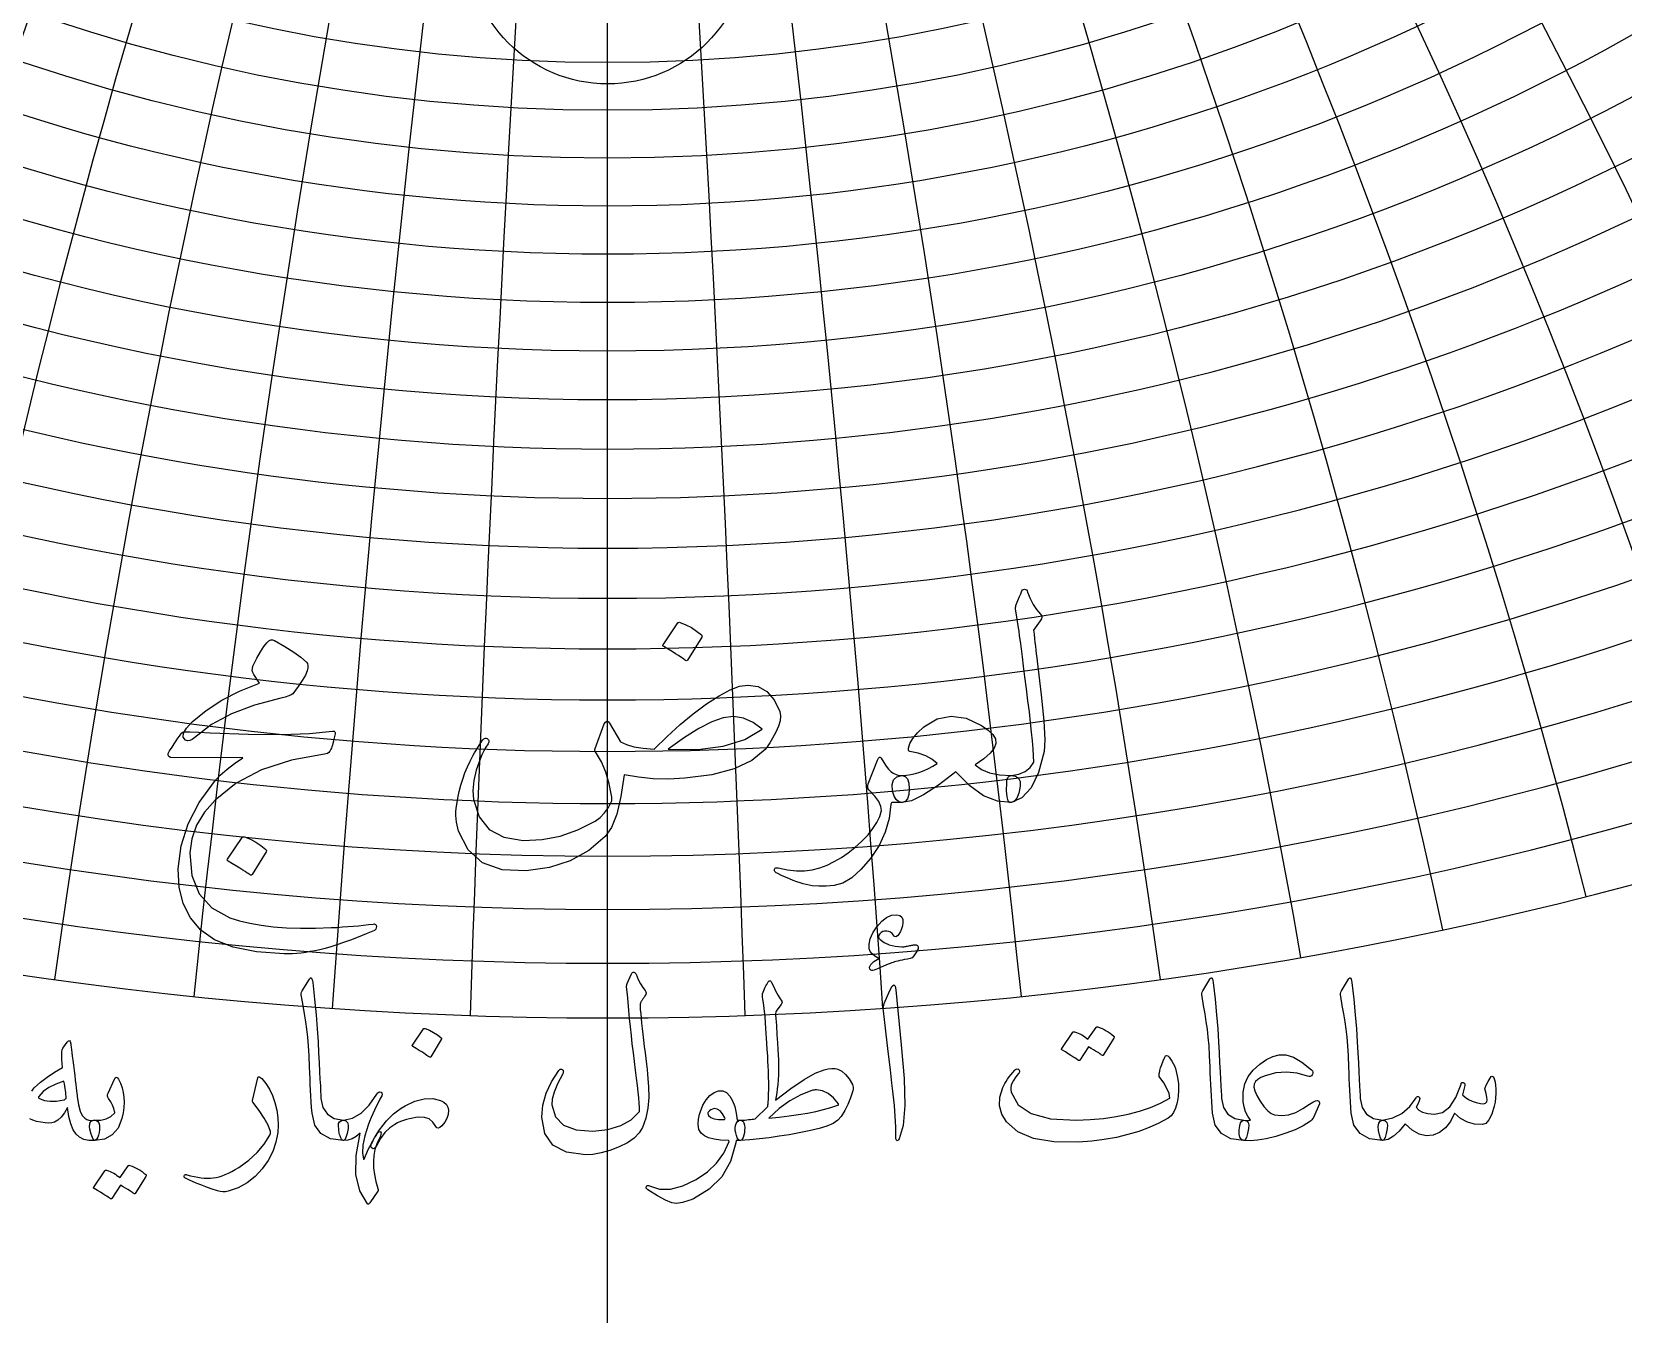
# Model space of a CAD drawing. Header units: millimetres. Extents: x -137 to 137, y -137 to 141.
# Drawn here: x -18.6 to 32.9, y -44.4 to -2.9 of the extents above; entities that cross this region are included whole.
import ezdxf

# ---------------------------------------------------------------- set-up
doc = ezdxf.new("R2010")
doc.units = ezdxf.units.MM
for name, color, linetype in [('CUT_INNER', 6, 'Continuous'), ('ENGRAVE', 7, 'Continuous'), ('ENGRAVE_FINE', 8, 'Continuous'), ('TEXT', 5, 'Continuous')]:
    doc.layers.add(name, color=color, linetype=linetype)

msp = doc.modelspace()

# ---------------------------------------------------------------- linework, layer by layer
at = {"layer": 'CUT_INNER'}
msp.add_circle((0, 0), 4.55, dxfattribs=at)
at = {"layer": 'ENGRAVE'}
msp.add_lwpolyline([(0, -135), (0, 135)], dxfattribs=at)
for centre, radius in [((0, 0), 135), ((0, 54.6781), 64.7465), ((0, 0), 88.3696), ((0, 0), 57.8458)]:
    msp.add_circle(centre, radius, dxfattribs=at)
for centre, radius, start, end in [((0, 63.1135), 81.0925, 131.505689, 48.494311), ((0, 75.5328), 101.7091, 171.861817, 8.138183), ((0, 94.7648), 129.5745, 197.892106, 342.107894)]:
    msp.add_arc(centre, radius, start, end, dxfattribs=at)
at = {"layer": 'ENGRAVE_FINE'}
for centre, radius in [((0, 59.3619), 74.1499), ((0, 57.6858), 70.8927), ((0, 56.1277), 67.7618), ((0, 53.3282), 61.8372), ((0, 52.0705), 59.0253), ((0, 50.898), 56.3029), ((0, 49.8046), 53.6629)]:
    msp.add_circle(centre, radius, dxfattribs=at)
for centre, radius, start, end in [((-1381.0948, -82.406), 1386.3704, 1.970609, 9.0005684), ((-1381.0948, -82.406), 1386.3704, 1.970609, 9.0005684), ((1381.0948, -82.406), 1386.3704, 170.9994316, 178.029391), ((1381.0948, -82.406), 1386.3704, 170.9994316, 178.029391), ((-685.2618, -82.406), 695.833, 3.9475723, 18.0264633), ((-685.2618, -82.406), 695.833, 3.9475723, 18.0264633), ((685.2618, -82.406), 695.833, 161.9735367, 176.0524277), ((685.2618, -82.406), 695.833, 161.9735367, 176.0524277), ((0, 61.1671), 77.5454, 116.761961, 63.238039), ((-450.9442, -82.406), 466.8518, 5.937319, 27.102961), ((-450.9442, -82.406), 466.8518, 5.937319, 27.102961), ((450.9442, -82.406), 466.8518, 152.897039, 174.062681), ((450.9442, -82.406), 466.8518, 152.897039, 174.062681), ((-331.9781, -82.406), 353.2837, 7.946429, 36.25515), ((-331.9781, -82.406), 353.2837, 7.946429, 36.25515), ((331.9781, -82.406), 353.2837, 143.74485, 172.053571), ((331.9781, -82.406), 353.2837, 143.74485, 172.053571), ((-259.1211, -82.406), 285.9085, 9.981712, 45.507598), ((-259.1211, -82.406), 285.9085, 9.981712, 45.507598), ((259.1211, -82.406), 285.9085, 134.492402, 170.018288), ((259.1211, -82.406), 285.9085, 134.492402, 170.018288), ((0, 65.2153), 84.8064, 142.198389, 37.801611), ((-209.2839, -82.406), 241.6603, 12.050293, 54.883684), ((-209.2839, -82.406), 241.6603, 12.050293, 54.883684), ((209.2839, -82.406), 241.6603, 125.116316, 167.949707), ((209.2839, -82.406), 241.6603, 125.116316, 167.949707), ((0, 67.4885), 88.7042, 151.015142, 28.984858), ((-172.5633, -82.406), 210.6609, 14.159704, 64.404429), ((-172.5633, -82.406), 210.6609, 14.159704, 64.404429), ((172.5633, -82.406), 210.6609, 115.595571, 165.840296), ((172.5633, -82.406), 210.6609, 115.595571, 165.840296), ((0, 69.9513), 92.8052, 158.687359, 21.312641), ((-143.9998, -82.406), 187.9783, 16.317984, 74.086539), ((-143.9998, -82.406), 187.9783, 16.317984, 74.086539), ((143.9998, -82.406), 187.9783, 105.913461, 163.682016), ((143.9998, -82.406), 187.9783, 105.913461, 163.682016), ((0, 72.6247), 97.1317, 165.56857, 14.43143), ((-120.8301, -82.406), 170.8796, 18.533791, 83.939396), ((-120.8301, -82.406), 170.8796, 18.533791, 83.939396), ((120.8301, -82.406), 170.8796, 96.060604, 161.466209), ((120.8301, -82.406), 170.8796, 96.060604, 161.466209), ((0, 78.7039), 106.5667, 177.696461, 2.303539), ((0, 82.1706), 111.7387, 183.160881, 356.839119), ((-101.3885, -82.406), 157.7325, 20.816531, 93.9606), ((-101.3885, -82.406), 157.7325, 20.816531, 93.9606), ((101.3885, -82.406), 157.7325, 86.0394, 159.183469), ((101.3885, -82.406), 157.7325, 86.0394, 159.183469), ((0, 85.9714), 117.2647, 188.318561, 351.681439), ((-84.6062, -82.406), 147.5064, 23.1765, 104.129833), ((-84.6062, -82.406), 147.5064, 23.1765, 104.129833), ((84.6062, -82.406), 147.5064, 75.870167, 156.8235), ((84.6062, -82.406), 147.5064, 75.870167, 156.8235), ((0, 90.1515), 123.1915, 193.216849, 346.783151), ((-69.7613, -82.406), 139.5226, 25.62505, 111.390678), ((-69.7613, -82.406), 139.5226, 25.62505, 111.390678), ((69.7613, -82.406), 139.5226, 68.609322, 154.37495), ((69.7613, -82.406), 139.5226, 68.609322, 154.37495), ((-56.344, -82.406), 133.3213, 28.174777, 116.541704), ((-56.344, -82.406), 133.3213, 28.174777, 116.541704), ((56.344, -82.406), 133.3213, 63.458296, 151.825223), ((56.344, -82.406), 133.3213, 63.458296, 151.825223), ((-43.9786, -82.406), 128.5847, 30.839745, 121.279056), ((-43.9786, -82.406), 128.5847, 30.839745, 121.279056), ((43.9786, -82.406), 128.5847, 58.720944, 149.160255), ((43.9786, -82.406), 128.5847, 58.720944, 149.160255), ((-32.3763, -82.406), 125.0926, 33.635739, 125.652232), ((-32.3763, -82.406), 125.0926, 33.635739, 125.652232), ((32.3763, -82.406), 125.0926, 54.347768, 146.364261), ((32.3763, -82.406), 125.0926, 54.347768, 146.364261), ((-21.3056, -82.406), 122.6941, 36.580554, 129.705126), ((-21.3056, -82.406), 122.6941, 36.580554, 129.705126), ((21.3056, -82.406), 122.6941, 50.294874, 143.419446), ((21.3056, -82.406), 122.6941, 50.294874, 143.419446), ((-10.5713, -82.406), 121.2917, 39.694344, 133.476404), ((-10.5713, -82.406), 121.2917, 39.694344, 133.476404), ((10.5713, -82.406), 121.2917, 46.523596, 140.305656), ((10.5713, -82.406), 121.2917, 46.523596, 140.305656), ((0, 173.2779), 225.3315, 233.255712, 306.744288)]:
    msp.add_arc(centre, radius, start, end, dxfattribs=at)
at = {"layer": 'TEXT'}
for points in [[(13.229, -21.4435), (13.2944, -21.2856), (13.3452, -21.1604), (13.3815, -21.0679), (13.4032, -21.008), (13.4202, -20.9699), (13.4419, -20.9427), (13.4685, -20.9264), (13.5, -20.9209), (13.5357, -20.927), (13.5653, -20.9451), (13.5889, -20.9754), (13.6065, -21.0177), (13.6869, -21.2252), (13.7831, -21.4121), (13.895, -21.5784), (14.0226, -21.7242), (14.0583, -21.7707), (14.0685, -21.8233), (14.0534, -21.882), (14.0129, -21.9467), (13.8, -22.2467), (13.8145, -22.381), (13.829, -22.5129), (13.8435, -22.6423), (13.8581, -22.7693), (13.8726, -22.8939), (13.8871, -23.0161), (13.9016, -23.1358), (13.9161, -23.2532), (14.0498, -24.3395), (14.1315, -25.1887), (14.1611, -25.8008), (14.1387, -26.1758), (13.956, -26.8562), (13.7177, -27.3588), (13.4238, -27.6836), (13.0742, -27.8306), (13.0645, -27.8306), (13.0548, -27.8306), (13.0452, -27.8306), (13.0355, -27.8306), (12.978, -27.7762), (12.9411, -27.6516), (12.9248, -27.4568), (12.929, -27.1919), (12.9381, -27.0939), (12.9653, -27.0225), (13.0107, -26.9778), (13.0742, -26.9596), (13.3198, -26.9106), (13.5242, -26.8217), (13.6875, -26.6929), (13.8097, -26.5242), (13.8015, -26.3215), (13.7867, -26.0911), (13.7652, -25.8328), (13.7371, -25.5467), (13.7029, -25.234), (13.6633, -24.8959), (13.6182, -24.5324), (13.5677, -24.1435), (13.5212, -23.7612), (13.4782, -23.4177), (13.4389, -23.1129), (13.4032, -22.8467), (13.3724, -22.6193), (13.3476, -22.4306), (13.3288, -22.2806), (13.3161, -22.1693), (13.2194, -21.6177), (13.2163, -21.5633), (13.2169, -21.5161), (13.2212, -21.4762), (13.229, -21.4435)], [(2.2742, -22.0145), (2.2863, -22.0024), (2.3032, -21.9951), (2.325, -21.9927), (2.3516, -21.9951), (2.5397, -22.0713), (2.7169, -22.1645), (2.8833, -22.2746), (3.0387, -22.4016), (3.0538, -22.4209), (3.0605, -22.4403), (3.0587, -22.4596), (3.0484, -22.479), (2.5935, -23.2145), (2.5766, -23.232), (2.5548, -23.2362), (2.5282, -23.2272), (2.4968, -23.2048), (2.4696, -23.1854), (2.4266, -23.1564), (2.3679, -23.1177), (2.2935, -23.0693), (2.2022, -23.0112), (2.0927, -22.9435), (1.9651, -22.8661), (1.8194, -22.779), (1.8, -22.7645), (1.7903, -22.75), (1.7903, -22.7354), (1.8, -22.7209)], [(-10.5871, -24.4532), (-11.4327, -24.6739), (-12.179, -24.9588), (-12.8262, -25.3078), (-13.3742, -25.7209), (-13.4583, -25.7844), (-13.5363, -25.8201), (-13.6083, -25.828), (-13.6742, -25.808), (-13.751, -25.7167), (-13.7395, -25.5879), (-13.6397, -25.4215), (-13.4516, -25.2177), (-13.0071, -24.8487), (-12.496, -24.5161), (-11.9183, -24.2197), (-11.2742, -23.9596), (-11.4581, -23.6887), (-11.4925, -23.6209), (-11.5089, -23.5532), (-11.5071, -23.4854), (-11.4871, -23.4177), (-11.3571, -23.1594), (-11.2379, -22.9459), (-11.1296, -22.7772), (-11.0323, -22.6532), (-10.97, -22.5945), (-10.9089, -22.5637), (-10.849, -22.5606), (-10.7903, -22.5854), (-10.4498, -22.7778), (-10.1637, -22.958), (-9.9321, -23.1262), (-9.7548, -23.2822), (-9.7204, -23.3324), (-9.704, -23.3959), (-9.7058, -23.4727), (-9.7258, -23.5629), (-9.7881, -23.7038), (-9.8879, -23.875), (-10.0252, -24.0764), (-10.2, -24.308), (-10.246, -24.3425), (-10.3258, -24.3782), (-10.4395, -24.4151), (-10.5871, -24.4532)], [(4.5387, -24.0274), (4.8762, -24.077), (5.1629, -24.2354), (5.3988, -24.5028), (5.5839, -24.879), (5.6044, -25.0229), (5.5887, -25.1838), (5.5367, -25.3617), (5.4484, -25.5564), (5.3468, -25.7439), (5.2548, -25.9), (5.1726, -26.0246), (5.1, -26.1177), (4.6766, -26.4661), (4.1032, -26.7371), (3.3798, -26.9306), (2.5065, -27.0467), (1.9808, -27.0721), (1.4782, -27.0612), (0.9986, -27.0141), (0.5419, -26.9306), (0.4343, -27.6401), (0.2952, -28.2104), (0.1246, -28.6417), (-0.0774, -28.9338), (-0.6073, -29.3844), (-1.2097, -29.7201), (-1.8847, -29.9409), (-2.6323, -30.0467), (-3.4192, -30.0098), (-4.0476, -29.783), (-4.5175, -29.3663), (-4.829, -28.7596), (-4.8556, -28.6656), (-4.8774, -28.5673), (-4.8944, -28.4648), (-4.9065, -28.358), (-4.9125, -28.2476), (-4.9113, -28.1342), (-4.9028, -28.0178), (-4.8871, -27.8983), (-4.8532, -27.687), (-4.8097, -27.4786), (-4.7565, -27.2732), (-4.6935, -27.0709), (-4.6216, -26.8722), (-4.5411, -26.6778), (-4.4522, -26.4876), (-4.3548, -26.3016), (-4.3116, -26.226), (-4.269, -26.154), (-4.2269, -26.0856), (-4.1855, -26.0209), (-4.1453, -25.9598), (-4.1069, -25.9024), (-4.0703, -25.8485), (-4.0355, -25.7983), (-4.0107, -25.7699), (-3.9847, -25.7524), (-3.9575, -25.7457), (-3.929, -25.75), (-3.8988, -25.7614), (-3.8758, -25.7766), (-3.8601, -25.7953), (-3.8516, -25.8177), (-3.8492, -25.8431), (-3.8516, -25.8709), (-3.8589, -25.9012), (-3.871, -25.9338), (-3.9417, -26.0409), (-4.0089, -26.1588), (-4.0724, -26.2877), (-4.1323, -26.4274), (-4.2581, -26.7848), (-4.3355, -27.1217), (-4.3645, -27.4381), (-4.3452, -27.7338), (-4.1643, -28.2957), (-3.8347, -28.704), (-3.3562, -28.9586), (-2.729, -29.0596), (-2.123, -29.0312), (-1.5339, -28.9169), (-0.9617, -28.7167), (-0.4065, -28.4306), (-0.2389, -28.3114), (-0.0944, -28.1669), (0.0272, -27.9969), (0.1258, -27.8016), (0.1373, -27.7744), (0.1427, -27.7411), (0.1421, -27.7018), (0.1355, -27.6564), (0.0502, -27.2233), (-0.0605, -26.8435), (-0.1966, -26.5169), (-0.3581, -26.2435), (-0.3901, -26.1933), (-0.4089, -26.1492), (-0.4143, -26.111), (-0.4065, -26.079), (-0.1065, -25.2854), (-0.0635, -25.2256), (-0.0218, -25.2008), (0.0188, -25.211), (0.0581, -25.2564), (0.4161, -25.8661), (0.6079, -25.9568), (0.854, -26.0258), (1.1546, -26.0729), (1.5097, -26.0983), (1.9313, -25.6877), (2.354, -25.3072), (2.778, -24.957), (3.2032, -24.6371), (3.6097, -24.3703), (3.9677, -24.1798), (4.2774, -24.0655), (4.5387, -24.0274)], [(5.0129, -25.4596), (4.7159, -25.2334), (4.4056, -25.0967), (4.0821, -25.0496), (3.7452, -25.0919), (3.3798, -25.2207), (2.9613, -25.433), (2.4895, -25.7288), (1.9645, -26.108), (2.9208, -26.111), (3.7476, -26.004), (4.445, -25.7869), (5.0129, -25.4596)], [(13.0742, -26.9596), (13.2157, -26.9808), (13.3113, -27.0443), (13.3609, -27.1502), (13.3645, -27.2983), (13.3173, -27.5276), (13.2532, -27.6927), (13.1722, -27.7937), (13.0742, -27.8306), (12.6284, -27.7901), (12.1815, -27.6104), (11.7333, -27.2917), (11.2839, -26.8338), (10.7171, -27.2735), (10.2363, -27.5862), (9.8413, -27.7719), (9.5323, -27.8306), (9.43, -27.8076), (9.346, -27.7387), (9.28, -27.6237), (9.2323, -27.4629), (9.2183, -27.25), (9.2637, -27.0951), (9.3683, -26.9983), (9.5323, -26.9596), (9.6814, -26.9451), (9.8286, -26.9209), (9.9741, -26.8871), (10.1177, -26.8435), (10.2596, -26.7897), (10.3996, -26.725), (10.5378, -26.6494), (10.6742, -26.5629), (10.5067, -26.4262), (10.304, -26.3161), (10.0663, -26.2326), (9.7935, -26.1758), (9.7688, -26.1655), (9.7524, -26.1443), (9.7446, -26.1123), (9.7452, -26.0693), (9.7911, -25.9211), (9.8903, -25.7572), (10.0427, -25.5776), (10.2484, -25.3822), (10.6772, -25.1252), (11.1315, -25.0314), (11.6111, -25.101), (12.1161, -25.3338), (12.3302, -25.4826), (12.479, -25.629), (12.5625, -25.7729), (12.5806, -25.9145), (12.5274, -26.0669), (12.3968, -26.2338), (12.1887, -26.4153), (11.9032, -26.6112), (12.1071, -26.7637), (12.3702, -26.8725), (12.6925, -26.9379), (13.0742, -26.9596)], [(-12.871, -25.5758), (-11.6292, -25.6193), (-10.5556, -25.6242), (-9.6502, -25.5903), (-8.9129, -25.5177), (-8.8902, -25.515), (-8.8706, -25.5165), (-8.8539, -25.5222), (-8.8403, -25.5322), (-8.8303, -25.5458), (-8.8246, -25.5625), (-8.8231, -25.5821), (-8.8258, -25.6048), (-8.8449, -25.6931), (-8.8633, -25.7742), (-8.8811, -25.8479), (-8.8984, -25.9145), (-8.915, -25.9737), (-8.931, -26.0258), (-8.9465, -26.0705), (-8.9613, -26.108), (-8.9927, -26.1679), (-9.029, -26.2121), (-9.0702, -26.2405), (-9.1161, -26.2532), (-10.2339, -26.4558), (-11.2065, -26.7733), (-12.0339, -27.2058), (-12.7161, -27.7532), (-13.0609, -28.1469), (-13.3113, -28.5637), (-13.4673, -29.0034), (-13.529, -29.4661), (-13.4698, -30.1925), (-13.2339, -30.7846), (-12.8214, -31.2425), (-12.2323, -31.5661), (-11.9268, -31.6641), (-11.5911, -31.7451), (-11.2252, -31.8092), (-10.829, -31.8564), (-10.4032, -31.8873), (-9.9484, -31.9024), (-9.4645, -31.9018), (-8.9516, -31.8854), (-8.7693, -31.8752), (-8.5899, -31.8637), (-8.4136, -31.851), (-8.2403, -31.8371), (-8.0713, -31.8219), (-7.9077, -31.8056), (-7.7495, -31.7881), (-7.5968, -31.7693), (-7.5502, -31.7669), (-7.5169, -31.779), (-7.497, -31.8056), (-7.4903, -31.8467), (-7.494, -31.8945), (-7.5048, -31.9314), (-7.523, -31.9574), (-7.5484, -31.9725), (-7.8218, -32.0881), (-8.0806, -32.1927), (-8.325, -32.2864), (-8.5548, -32.3693), (-8.7696, -32.4419), (-8.9685, -32.5048), (-9.1518, -32.558), (-9.3194, -32.6016), (-9.4769, -32.6336), (-9.6302, -32.6621), (-9.7793, -32.6869), (-9.9242, -32.708), (-10.0654, -32.7244), (-10.2036, -32.7346), (-10.3388, -32.7389), (-10.471, -32.7371), (-11.3734, -32.6669), (-12.1258, -32.5145), (-12.7282, -32.2798), (-13.1806, -31.9629), (-13.5127, -31.5667), (-13.7444, -31.104), (-13.8756, -30.5748), (-13.9065, -29.979), (-13.8115, -29.2399), (-13.5847, -28.5225), (-13.226, -27.827), (-12.7355, -27.1532), (-12.5437, -26.9494), (-12.3266, -26.754), (-12.0841, -26.5671), (-11.8161, -26.3887), (-14.1581, -26.3693), (-14.2143, -26.3451), (-14.2379, -26.3016), (-14.2288, -26.2387), (-14.1871, -26.1564), (-14.1085, -26.0367), (-14.0371, -25.929), (-13.973, -25.8334), (-13.9161, -25.75), (-13.8665, -25.6792), (-13.8242, -25.6217), (-13.7891, -25.5776), (-13.7613, -25.5467), (-13.6984, -25.5413), (-13.529, -25.5443), (-13.2532, -25.5558), (-12.871, -25.5758)], [(8.4387, -27.2306), (8.7387, -26.4564), (8.772, -26.3947), (8.804, -26.3645), (8.8349, -26.3657), (8.8645, -26.3983), (8.9456, -26.5338), (9.0242, -26.65), (9.1004, -26.7467), (9.1742, -26.8242), (9.2552, -26.8834), (9.3435, -26.9258), (9.4391, -26.9512), (9.5419, -26.9596), (9.6435, -26.9862), (9.7161, -27.0661), (9.7597, -27.1992), (9.7742, -27.3854), (9.7597, -27.5729), (9.7161, -27.7096), (9.6435, -27.7955), (9.5419, -27.8306), (9.4639, -27.8342), (9.3847, -27.8354), (9.3042, -27.8342), (9.2226, -27.8306), (9.2087, -27.8342), (9.196, -27.8451), (9.1845, -27.8633), (9.1742, -27.8887), (9.1222, -28.3465), (8.9952, -28.7911), (8.7931, -29.2223), (8.5161, -29.6403), (8.2071, -30.0038), (7.9089, -30.2717), (7.6216, -30.4441), (7.3452, -30.5209), (7.0851, -30.5409), (6.8468, -30.5427), (6.6302, -30.5264), (6.4355, -30.4919), (6.3402, -30.4653), (6.2383, -30.4338), (6.1297, -30.3975), (6.0145, -30.3564), (5.8932, -30.3092), (5.7665, -30.2548), (5.6344, -30.1931), (5.4968, -30.1242), (5.4623, -30.1084), (5.4363, -30.0903), (5.4188, -30.0697), (5.4097, -30.0467), (5.4036, -30.0159), (5.4048, -29.9911), (5.4133, -29.9723), (5.429, -29.9596), (5.4496, -29.9481), (5.4726, -29.9427), (5.498, -29.9433), (5.5258, -29.95), (5.8306, -30.0117), (6.1161, -30.0419), (6.3823, -30.0407), (6.629, -30.008), (6.8731, -29.9436), (7.1117, -29.8568), (7.3449, -29.7476), (7.5726, -29.6161), (7.7955, -29.4628), (8.0141, -29.2883), (8.2285, -29.0926), (8.4387, -28.8758), (8.5966, -28.678), (8.7218, -28.4814), (8.8143, -28.286), (8.8742, -28.0919), (8.8567, -27.9564), (8.7847, -27.8016), (8.6583, -27.6274), (8.4774, -27.4338), (8.446, -27.3921), (8.429, -27.3443), (8.4266, -27.2905), (8.4387, -27.2306)], [(-11.8355, -28.9629), (-11.8234, -28.9508), (-11.8065, -28.9435), (-11.7847, -28.9411), (-11.7581, -28.9435), (-11.57, -29.0197), (-11.3927, -29.1129), (-11.2264, -29.2229), (-11.071, -29.35), (-11.0558, -29.3693), (-11.0492, -29.3887), (-11.051, -29.408), (-11.0613, -29.4274), (-11.5161, -30.1629), (-11.5331, -30.1804), (-11.5548, -30.1846), (-11.5815, -30.1756), (-11.6129, -30.1532), (-11.6401, -30.1338), (-11.6831, -30.1048), (-11.7417, -30.0661), (-11.8161, -30.0177), (-11.9075, -29.9596), (-12.0169, -29.8919), (-12.1446, -29.8145), (-12.2903, -29.7274), (-12.3097, -29.7129), (-12.3194, -29.6983), (-12.3194, -29.6838), (-12.3097, -29.6693)], [(9.8056, -32.8871), (9.7111, -32.9047), (9.6233, -32.9215), (9.5423, -32.9374), (9.4681, -32.9524), (9.4012, -32.9669), (9.342, -32.9814), (9.2905, -32.9959), (9.2468, -33.0104), (9.2023, -33.027), (9.1488, -33.0476), (9.0862, -33.0724), (9.0145, -33.1012), (8.9338, -33.1345), (8.844, -33.1728), (8.7451, -33.2162), (8.6371, -33.2645), (8.5931, -33.279), (8.5554, -33.279), (8.5241, -33.2645), (8.4992, -33.2354), (8.4842, -33.1642), (8.5264, -33.0812), (8.6258, -32.9864), (8.7823, -32.8798), (8.6625, -32.8118), (8.5718, -32.7383), (8.5101, -32.6593), (8.4774, -32.575), (8.4711, -32.4157), (8.5101, -32.2429), (8.5945, -32.0565), (8.7242, -31.8564), (8.8789, -31.6772), (9.0381, -31.5534), (9.2019, -31.4849), (9.3702, -31.4717), (9.4641, -31.4953), (9.528, -31.5443), (9.562, -31.6187), (9.5661, -31.7185), (9.5498, -31.8265), (9.5226, -31.9254), (9.4845, -32.0152), (9.4355, -32.0959), (9.3865, -32.1526), (9.3411, -32.1776), (9.2994, -32.1708), (9.2613, -32.1322), (9.2177, -32.0746), (9.1669, -32.0324), (9.1089, -32.0057), (9.0435, -31.9943), (8.9751, -31.9943), (8.9147, -32.0088), (8.8626, -32.0379), (8.8185, -32.0814), (8.7863, -32.134), (8.7768, -32.183), (8.79, -32.2284), (8.8258, -32.2701), (8.9601, -32.3695), (9.1234, -32.4425), (9.3157, -32.4892), (9.5371, -32.5096), (9.5564, -32.509), (9.5779, -32.5069), (9.6017, -32.5035), (9.6278, -32.4987), (9.6562, -32.4931), (9.6868, -32.487), (9.7197, -32.4804), (9.7548, -32.4733), (9.7929, -32.4663), (9.8274, -32.4597), (9.8583, -32.4536), (9.8855, -32.4479), (9.9095, -32.4432), (9.9308, -32.4398), (9.9494, -32.4377), (9.9653, -32.4371), (9.9953, -32.4402), (10.0198, -32.4498), (10.0388, -32.4656), (10.0524, -32.4879), (10.061, -32.5092), (10.0651, -32.5296), (10.0647, -32.5491), (10.0597, -32.5677), (9.9894, -32.6993), (9.9236, -32.7963), (9.8623, -32.8589), (9.8056, -32.8871)], [(0.7766, -33.3806), (0.7893, -33.3584), (0.8056, -33.3425), (0.8256, -33.333), (0.8492, -33.3298), (0.8728, -33.3339), (0.8927, -33.3461), (0.9091, -33.3665), (0.9218, -33.3951), (0.9894, -33.5616), (1.0615, -33.7054), (1.1382, -33.8265), (1.2194, -33.925), (1.2434, -33.9603), (1.2502, -34.0012), (1.2398, -34.0474), (1.2121, -34.0992), (1.1944, -34.1241), (1.1776, -34.1481), (1.1617, -34.1713), (1.1468, -34.1935), (1.1327, -34.2144), (1.1196, -34.2334), (1.1073, -34.2507), (1.096, -34.2661), (1.0769, -34.2942), (1.0633, -34.3278), (1.0551, -34.3668), (1.0524, -34.4112), (1.061, -34.5367), (1.0724, -34.6734), (1.0864, -34.8216), (1.1032, -34.981), (1.1223, -35.1518), (1.1431, -35.3339), (1.1658, -35.5274), (1.1903, -35.7322), (1.2178, -35.9366), (1.242, -36.1287), (1.2631, -36.3086), (1.281, -36.4762), (1.2962, -36.632), (1.3092, -36.7765), (1.3198, -36.9096), (1.3282, -37.0314), (1.3378, -37.392), (1.3083, -37.7336), (1.2398, -38.0562), (1.1323, -38.3596), (1.0275, -38.5379), (0.8655, -38.7026), (0.6464, -38.8536), (0.3702, -38.9911), (0.0708, -39.1049), (-0.2105, -39.1852), (-0.4736, -39.232), (-0.7185, -39.2451), (-1.3319, -39.1607), (-1.771, -38.9294), (-2.0359, -38.5511), (-2.1266, -38.0258), (-2.0949, -37.6343), (-1.9923, -37.251), (-1.8191, -36.8758), (-1.575, -36.5088), (-1.5564, -36.4875), (-1.5369, -36.4744), (-1.5165, -36.4694), (-1.4952, -36.4725), (-1.4725, -36.4812), (-1.4552, -36.4925), (-1.4434, -36.5066), (-1.4371, -36.5233), (-1.4326, -36.5483), (-1.4335, -36.5723), (-1.4398, -36.5955), (-1.4516, -36.6177), (-1.6181, -36.942), (-1.7329, -37.2183), (-1.7959, -37.4465), (-1.8073, -37.6266), (-1.6861, -38.0144), (-1.4244, -38.2852), (-1.022, -38.439), (-0.479, -38.4758), (0.0104, -38.4227), (0.4264, -38.2998), (0.7689, -38.107), (1.0379, -37.8443), (1.0322, -37.7175), (1.0225, -37.5694), (1.0086, -37.4), (0.9907, -37.2092), (0.9683, -36.9967), (0.9408, -36.762), (0.9084, -36.505), (0.871, -36.2258), (0.8356, -35.9377), (0.802, -35.6542), (0.7703, -35.3752), (0.7403, -35.1008), (0.7127, -34.8309), (0.6877, -34.5655), (0.6655, -34.3046), (0.646, -34.0483), (0.6169, -33.8016), (0.6183, -33.7734), (0.6224, -33.7471), (0.6292, -33.7226), (0.6387, -33.7)], [(-9.6605, -33.5548), (-9.6464, -33.533), (-9.6333, -33.5185), (-9.621, -33.5112), (-9.6097, -33.5112), (-9.5924, -33.5208), (-9.577, -33.5494), (-9.5634, -33.597), (-9.5516, -33.6637), (-9.4917, -34.2058), (-9.4427, -34.707), (-9.4046, -35.1674), (-9.3774, -35.5871), (-9.36, -35.9459), (-9.3439, -36.2675), (-9.3291, -36.5519), (-9.3157, -36.7992), (-9.3042, -37.0092), (-9.2949, -37.182), (-9.2878, -37.3176), (-9.2831, -37.4161), (-9.2186, -37.7109), (-9.0762, -37.9278), (-8.8557, -38.0666), (-8.5573, -38.1274), (-8.4742, -38.1492), (-8.4212, -38.2), (-8.398, -38.2798), (-8.4048, -38.3887), (-8.4389, -38.5601), (-8.4756, -38.6826), (-8.5151, -38.7561), (-8.5573, -38.7806), (-8.9773, -38.7253), (-9.2867, -38.5592), (-9.4854, -38.2825), (-9.5734, -37.8951), (-9.5872, -37.7098), (-9.5997, -37.5241), (-9.6108, -37.3378), (-9.6206, -37.1512), (-9.6294, -36.964), (-9.6378, -36.7765), (-9.6457, -36.5884), (-9.6532, -36.4), (-9.6668, -36.0405), (-9.6859, -35.7168), (-9.7104, -35.429), (-9.7403, -35.177), (-9.7757, -34.935), (-9.8165, -34.6771), (-9.8628, -34.4033), (-9.9145, -34.1137), (-9.9213, -34.0615), (-9.92, -34.0139), (-9.9104, -33.9708), (-9.8927, -33.9322)], [(5.204, -33.6419), (5.2213, -33.6233), (5.2367, -33.611), (5.2503, -33.6051), (5.2621, -33.6056), (5.2762, -33.612), (5.2893, -33.6237), (5.3016, -33.641), (5.3129, -33.6637), (5.3589, -33.7617), (5.4027, -33.8524), (5.4442, -33.9358), (5.4835, -34.0121), (5.5209, -34.0801), (5.557, -34.1391), (5.5917, -34.189), (5.625, -34.2298), (5.6495, -34.2634), (5.6577, -34.2987), (5.6495, -34.3359), (5.625, -34.375), (5.4798, -34.5564), (5.4612, -34.5877), (5.449, -34.6235), (5.4431, -34.6639), (5.4435, -34.7088), (5.4671, -35.0513), (5.4871, -35.353), (5.5034, -35.6138), (5.5161, -35.8338), (5.5257, -36.0135), (5.5325, -36.1532), (5.5365, -36.253), (5.5379, -36.3129), (5.5363, -36.4898), (5.5316, -36.6576), (5.5236, -36.8164), (5.5125, -36.9661), (5.4987, -37.1067), (5.4826, -37.2383), (5.4642, -37.3607), (5.4435, -37.4742), (5.9366, -37.0967), (6.3635, -36.8064), (6.7241, -36.6032), (7.0185, -36.4871), (7.1496, -36.4562), (7.2671, -36.4435), (7.371, -36.4489), (7.4613, -36.4725), (7.5888, -36.5388), (7.7099, -36.6431), (7.8246, -36.7855), (7.9331, -36.9661), (7.9498, -37.0092), (7.9567, -37.0586), (7.9535, -37.1144), (7.9403, -37.1766), (7.8682, -37.3998), (7.7825, -37.6121), (7.6831, -37.8135), (7.5702, -38.004), (7.4604, -38.1265), (7.3052, -38.2326), (7.1047, -38.3224), (6.8589, -38.3959), (6.5298, -38.4687), (6.2029, -38.5347), (5.8784, -38.5939), (5.556, -38.6463), (5.2365, -38.6915), (4.9201, -38.7289), (4.6068, -38.7586), (4.2968, -38.7806), (4.2618, -38.7706), (4.2296, -38.7407), (4.2002, -38.6908), (4.1734, -38.6209), (4.1498, -38.5352), (4.1371, -38.4522), (4.1353, -38.3719), (4.1444, -38.2943), (4.1648, -38.2267), (4.197, -38.1764), (4.241, -38.1433), (4.2968, -38.1274), (4.3709, -38.1233), (4.441, -38.1183), (4.507, -38.1124), (4.569, -38.1056), (4.6268, -38.0988), (4.6805, -38.0929), (4.7302, -38.0879), (4.7758, -38.0838), (5.1823, -37.6919), (5.1859, -37.6749), (5.1895, -37.6529), (5.1931, -37.6259), (5.1968, -37.5939), (5.2004, -37.5569), (5.204, -37.515), (5.2077, -37.468), (5.2113, -37.4161), (5.2145, -37.3596), (5.2167, -37.2991), (5.2181, -37.2344), (5.2185, -37.1657), (5.2185, -37.0933), (5.2185, -37.0178), (5.2185, -36.9391), (5.2185, -36.8572), (5.2176, -36.7647), (5.2149, -36.654), (5.2104, -36.5252), (5.204, -36.3782), (5.1959, -36.214), (5.1859, -36.0334), (5.1741, -35.8366), (5.1605, -35.6233), (5.1292, -35.1502), (5.1006, -34.776), (5.0747, -34.5006), (5.0516, -34.3242), (5.033, -34.2107), (5.0208, -34.1246), (5.0149, -34.0656), (5.0153, -34.0338), (5.0373, -33.9739), (5.0598, -33.9177), (5.0827, -33.8651), (5.106, -33.8161), (5.1299, -33.7698), (5.1541, -33.7254), (5.1789, -33.6827), (5.204, -33.6419)], [(9.1452, -33.9177), (9.2146, -33.7834), (9.2704, -33.7362), (9.3126, -33.7762), (9.3411, -33.9032), (9.5081, -35.6814), (9.6074, -36.7728), (9.6296, -37.6447), (9.5747, -38.297), (9.4427, -38.7298), (9.4187, -38.7652), (9.3974, -38.7842), (9.3788, -38.787), (9.3629, -38.7733), (9.3502, -38.752), (9.3411, -38.7244), (9.3357, -38.6903), (9.3339, -38.65), (9.3339, -38.3356), (9.3194, -38.0022), (9.2903, -37.6497), (9.2468, -37.2782), (9.2372, -37.1811), (9.2087, -36.9189), (9.161, -36.4916), (9.0944, -35.8992), (8.9347, -34.5854), (8.931, -34.5156), (8.9347, -34.4512), (8.9456, -34.3922), (8.9637, -34.3387)], [(19.5097, -33.5548), (19.5237, -33.533), (19.5369, -33.5185), (19.5491, -33.5112), (19.5605, -33.5112), (19.5777, -33.5208), (19.5931, -33.5494), (19.6068, -33.597), (19.6185, -33.6637), (19.6784, -34.2058), (19.7274, -34.707), (19.7655, -35.1674), (19.7927, -35.5871), (19.8102, -35.9459), (19.8263, -36.2675), (19.8411, -36.5519), (19.8544, -36.7992), (19.866, -37.0092), (19.8753, -37.182), (19.8823, -37.3176), (19.8871, -37.4161), (19.9515, -37.7109), (20.094, -37.9278), (20.3144, -38.0666), (20.6129, -38.1274), (20.6959, -38.1492), (20.749, -38.2), (20.7721, -38.2798), (20.7653, -38.3887), (20.7313, -38.5601), (20.6946, -38.6826), (20.6551, -38.7561), (20.6129, -38.7806), (20.1928, -38.7253), (19.8835, -38.5592), (19.6848, -38.2825), (19.5968, -37.8951), (19.5829, -37.7098), (19.5705, -37.5241), (19.5593, -37.3378), (19.5496, -37.1512), (19.5408, -36.964), (19.5324, -36.7765), (19.5244, -36.5884), (19.5169, -36.4), (19.5033, -36.0405), (19.4843, -35.7168), (19.4598, -35.429), (19.4298, -35.177), (19.3945, -34.935), (19.3536, -34.6771), (19.3074, -34.4033), (19.2556, -34.1137), (19.2488, -34.0615), (19.2502, -34.0139), (19.2597, -33.9708), (19.2774, -33.9322)], [(24.0024, -33.5548), (24.0165, -33.533), (24.0296, -33.5185), (24.0419, -33.5112), (24.0532, -33.5112), (24.0705, -33.5208), (24.0859, -33.5494), (24.0995, -33.597), (24.1113, -33.6637), (24.1712, -34.2058), (24.2202, -34.707), (24.2583, -35.1674), (24.2855, -35.5871), (24.3029, -35.9459), (24.3191, -36.2675), (24.3338, -36.5519), (24.3472, -36.7992), (24.3587, -37.0092), (24.368, -37.182), (24.3751, -37.3176), (24.3798, -37.4161), (24.4443, -37.7109), (24.5867, -37.9278), (24.8072, -38.0666), (25.1056, -38.1274), (25.1887, -38.1492), (25.2417, -38.2), (25.2649, -38.2798), (25.2581, -38.3887), (25.224, -38.5601), (25.1873, -38.6826), (25.1478, -38.7561), (25.1056, -38.7806), (24.6856, -38.7253), (24.3762, -38.5592), (24.1775, -38.2825), (24.0895, -37.8951), (24.0757, -37.7098), (24.0632, -37.5241), (24.0521, -37.3378), (24.0423, -37.1512), (24.0335, -36.964), (24.0251, -36.7765), (24.0172, -36.5884), (24.0097, -36.4), (23.9961, -36.0405), (23.977, -35.7168), (23.9525, -35.429), (23.9226, -35.177), (23.8872, -34.935), (23.8464, -34.6771), (23.8001, -34.4033), (23.7484, -34.1137), (23.7416, -34.0615), (23.7429, -34.0139), (23.7525, -33.9708), (23.7702, -33.9322)], [(-5.9661, -35.1661), (-5.9571, -35.157), (-5.9444, -35.1516), (-5.928, -35.1498), (-5.9081, -35.1516), (-5.767, -35.2087), (-5.6341, -35.2786), (-5.5093, -35.3611), (-5.3927, -35.4564), (-5.3814, -35.4709), (-5.3764, -35.4854), (-5.3778, -35.5), (-5.3855, -35.5145), (-5.7266, -36.0661), (-5.7393, -36.0792), (-5.7556, -36.0824), (-5.7756, -36.0756), (-5.7992, -36.0588), (-5.8196, -36.0443), (-5.8518, -36.0225), (-5.8958, -35.9935), (-5.9516, -35.9572), (-6.0201, -35.9137), (-6.1022, -35.8629), (-6.1979, -35.8048), (-6.3073, -35.7395), (-6.3218, -35.7286), (-6.329, -35.7177), (-6.329, -35.7068), (-6.3218, -35.6959)], [(15.8226, -35.1153), (15.8317, -35.1062), (15.8444, -35.1008), (15.8607, -35.0989), (15.8806, -35.1008), (15.9521, -35.1275), (16.0213, -35.157), (16.0882, -35.1892), (16.1528, -35.2242), (16.2157, -35.2623), (16.2771, -35.304), (16.3372, -35.3494), (16.396, -35.3983), (16.4073, -35.4133), (16.4123, -35.4292), (16.4109, -35.446), (16.4032, -35.4637), (16.0548, -36.0153), (16.0453, -36.0225), (16.0312, -36.0225), (16.0127, -36.0153), (15.9895, -36.0008), (15.9736, -35.9874), (15.9478, -35.969), (15.9119, -35.9456), (15.8661, -35.9173), (15.8099, -35.8835), (15.7427, -35.8438), (15.6647, -35.7982), (15.5758, -35.7467), (15.3, -36.175), (15.2873, -36.1881), (15.271, -36.1913), (15.251, -36.1845), (15.2274, -36.1677), (15.207, -36.1532), (15.1748, -36.1314), (15.1308, -36.1024), (15.075, -36.0661), (15.0065, -36.0225), (14.9244, -35.9717), (14.8287, -35.9137), (14.7194, -35.8483), (14.708, -35.8375), (14.703, -35.8266), (14.7044, -35.8157), (14.7121, -35.8048), (15.0677, -35.275), (15.0768, -35.2659), (15.0895, -35.2604), (15.1058, -35.2586), (15.1258, -35.2604), (15.1866, -35.2802), (15.2456, -35.3031), (15.3027, -35.3292), (15.3581, -35.3584), (15.4116, -35.3904), (15.4633, -35.4247), (15.5132, -35.4612), (15.5613, -35.5)], [(18.1887, -36.0806), (18.2375, -36.1418), (18.2822, -36.2094), (18.3228, -36.2834), (18.3593, -36.3637), (18.3917, -36.4499), (18.4201, -36.5415), (18.4443, -36.6386), (18.4645, -36.7411), (18.4908, -36.947), (18.4972, -37.1512), (18.4836, -37.3535), (18.45, -37.554), (18.3992, -37.7327), (18.3339, -37.877), (18.254, -37.9868), (18.1597, -38.0621), (17.8603, -38.2204), (17.5427, -38.3614), (17.2071, -38.4853), (16.8532, -38.5919), (16.4812, -38.6804), (16.0911, -38.7498), (15.6829, -38.8001), (15.2565, -38.8314), (14.4572, -38.8232), (13.8012, -38.7117), (13.2886, -38.4966), (12.9194, -38.1782), (12.7678, -37.9291), (12.698, -37.661), (12.7098, -37.3739), (12.8032, -37.0677), (12.8348, -37.0017), (12.8713, -36.9343), (12.9128, -36.8656), (12.9593, -36.7955), (13.0108, -36.7241), (13.0672, -36.6513), (13.1287, -36.5771), (13.1952, -36.5016), (13.2174, -36.4803), (13.2405, -36.4671), (13.2646, -36.4621), (13.2895, -36.4653), (13.3063, -36.4716), (13.3204, -36.4834), (13.3317, -36.5007), (13.3403, -36.5233), (13.3444, -36.5447), (13.3421, -36.5651), (13.3335, -36.5846), (13.3185, -36.6032), (13.2564, -36.6771), (13.2006, -36.7538), (13.1512, -36.8332), (13.1081, -36.9153), (13.0786, -36.9938), (13.0627, -37.0695), (13.0604, -37.1425), (13.0718, -37.2129), (13.2986, -37.6234), (13.725, -37.9114), (14.351, -38.077), (15.1766, -38.1201), (15.6305, -38.1027), (16.063, -38.0648), (16.4742, -38.0065), (16.8641, -37.9278), (17.2331, -37.8287), (17.5818, -37.7091), (17.91, -37.5692), (18.2177, -37.4088), (18.1878, -37.2591), (18.1198, -37.0931), (18.0136, -36.9107), (17.8694, -36.7121), (17.8648, -36.693), (17.8657, -36.6576), (17.8721, -36.6059), (17.8839, -36.5379), (17.887, -36.5311), (17.8893, -36.5252), (17.8907, -36.5202), (17.8911, -36.5161), (17.9147, -36.4235), (17.9492, -36.3201), (17.9946, -36.2058), (18.0508, -36.0806), (18.0758, -36.0425), (18.1071, -36.0298), (18.1447, -36.0425), (18.1887, -36.0806)], [(23.0589, -37.5975), (22.8629, -38.033), (22.838, -38.0761), (22.8139, -38.111), (22.7908, -38.1378), (22.7685, -38.1564), (22.6556, -38.2338), (22.5345, -38.3061), (22.4052, -38.3735), (22.2677, -38.4358), (22.1226, -38.4941), (21.9702, -38.5493), (21.8105, -38.6012), (21.6435, -38.65), (21.3315, -38.7262), (21.0556, -38.7733), (20.8161, -38.7915), (20.6129, -38.7806), (20.5353, -38.7452), (20.4841, -38.6754), (20.4591, -38.571), (20.4605, -38.4322), (20.4791, -38.307), (20.5058, -38.2145), (20.5408, -38.1546), (20.5839, -38.1274), (20.5911, -38.1274), (20.5984, -38.1274), (20.6056, -38.1274), (20.6129, -38.1274), (20.6669, -38.1328), (20.72, -38.1346), (20.7721, -38.1328), (20.8234, -38.1274), (20.7354, -37.9972), (20.6673, -37.8534), (20.6193, -37.696), (20.5911, -37.525), (20.587, -37.2188), (20.6401, -36.9461), (20.7504, -36.7071), (20.9177, -36.5016), (21.1332, -36.3097), (21.3442, -36.1623), (21.5506, -36.0593), (21.7524, -36.0008), (21.9702, -36.0012), (22.2169, -36.0824), (22.4927, -36.2444), (22.7976, -36.4871), (22.8321, -36.5247), (22.8484, -36.5651), (22.8466, -36.6082), (22.8266, -36.654), (22.798, -36.6894), (22.7631, -36.7084), (22.7218, -36.7111), (22.6742, -36.6975), (22.3326, -36.5986), (21.9901, -36.5633), (21.6467, -36.5914), (21.3024, -36.683), (21.1659, -36.7406), (21.0611, -36.8046), (20.9881, -36.8749), (20.9468, -36.9516), (20.9368, -37.0486), (20.9649, -37.1729), (21.0311, -37.3245), (21.1355, -37.5032), (21.2625, -37.6837), (21.3823, -37.8189), (21.4948, -37.9087), (21.6, -37.9532), (21.8291, -37.9759), (22.0591, -37.9496), (22.29, -37.8743), (22.5218, -37.75), (22.7323, -37.6048), (22.8411, -37.5358), (22.9282, -37.4959), (22.9935, -37.485), (23.0371, -37.5032), (23.0548, -37.5254), (23.0643, -37.5485), (23.0657, -37.5726), (23.0589, -37.5975)], [(-17.6081, -36.8645), (-17.8712, -36.9547), (-18.0944, -37.0659), (-18.2776, -37.1979), (-18.421, -37.3508), (-18.4305, -37.3716), (-18.43, -37.3907), (-18.4196, -37.4079), (-18.3992, -37.4233), (-18.3234, -37.4558), (-18.2413, -37.4805), (-18.1529, -37.4975), (-18.0581, -37.5068), (-17.9569, -37.5084), (-17.8494, -37.5023), (-17.7355, -37.4884), (-17.6153, -37.4669), (-17.5967, -37.461), (-17.5772, -37.4506), (-17.5568, -37.4356), (-17.5355, -37.4161), (-17.5398, -37.3567), (-17.5455, -37.2945), (-17.5525, -37.2296), (-17.5609, -37.1621), (-17.5706, -37.0917), (-17.5818, -37.0187), (-17.5942, -36.943), (-17.6081, -36.8645)], [(-16.1782, -37.2492), (-15.975, -36.7992), (-15.9451, -36.7497), (-15.9133, -36.732), (-15.8797, -36.7461), (-15.8444, -36.7919), (-15.779, -36.9291), (-15.7282, -37.0722), (-15.6919, -37.2213), (-15.6702, -37.3762), (-15.6634, -37.5379), (-15.672, -37.7073), (-15.696, -37.8845), (-15.7355, -38.0693), (-15.8557, -38.3805), (-16.0421, -38.6028), (-16.2948, -38.7361), (-16.6137, -38.7806), (-16.6505, -38.7575), (-16.6881, -38.6881), (-16.7267, -38.5724), (-16.7661, -38.4104), (-16.7775, -38.3238), (-16.7752, -38.2526), (-16.7593, -38.1968), (-16.7298, -38.1564), (-16.7062, -38.141), (-16.679, -38.131), (-16.6482, -38.1265), (-16.6137, -38.1274), (-16.4128, -38.121), (-16.2381, -38.0802), (-16.0898, -38.0049), (-15.9677, -37.8951), (-15.9623, -37.8865), (-15.9605, -37.8752), (-15.9623, -37.8611), (-15.9677, -37.8443), (-15.9963, -37.7418), (-16.0385, -37.6375), (-16.0943, -37.5313), (-16.1637, -37.4233), (-16.1864, -37.3825), (-16.1964, -37.3399), (-16.1936, -37.2954), (-16.1782, -37.2492)], [(-11.3298, -36.7556), (-11.3258, -36.7424), (-11.3208, -36.732), (-11.3149, -36.7243), (-11.3081, -36.7193), (-11.2877, -36.7175), (-11.2627, -36.7266), (-11.2332, -36.7465), (-11.1992, -36.7774), (-11.0667, -36.9348), (-10.9524, -37.1167), (-10.8562, -37.3231), (-10.7782, -37.554), (-10.7174, -37.8026), (-10.6802, -38.0475), (-10.6666, -38.2889), (-10.6766, -38.5266), (-10.741, -38.8396), (-10.8472, -39.1399), (-10.9951, -39.4275), (-11.1847, -39.7024), (-11.4115, -39.9514), (-11.671, -40.1542), (-11.9631, -40.3107), (-12.2879, -40.4209), (-12.375, -40.4395), (-12.4621, -40.4445), (-12.5492, -40.4359), (-12.6363, -40.4137), (-12.837, -40.3436), (-13.0182, -40.2785), (-13.18, -40.2184), (-13.3222, -40.1633), (-13.4444, -40.1131), (-13.5463, -40.068), (-13.6277, -40.0279), (-13.6887, -39.9927), (-13.7014, -39.9818), (-13.7105, -39.9709), (-13.7159, -39.96), (-13.7177, -39.9492), (-13.7164, -39.9351), (-13.7123, -39.9219), (-13.7055, -39.9097), (-13.696, -39.8983), (-13.6837, -39.8897), (-13.6687, -39.8856), (-13.6511, -39.8861), (-13.6306, -39.8911), (-13.5064, -39.9244), (-13.3875, -39.9519), (-13.2741, -39.9734), (-13.1661, -39.9891), (-13.0627, -39.9988), (-12.9629, -40.0027), (-12.8667, -40.0006), (-12.7742, -39.9927), (-12.6819, -39.978), (-12.5864, -39.9555), (-12.4877, -39.9253), (-12.3859, -39.8875), (-12.2809, -39.8414), (-12.1727, -39.7868), (-12.0613, -39.7235), (-11.9468, -39.6516), (-11.6252, -39.4202), (-11.3498, -39.1689), (-11.1207, -38.8976), (-10.9379, -38.6064), (-10.9261, -38.5828), (-10.9198, -38.5556), (-10.9189, -38.5248), (-10.9234, -38.4903), (-10.9996, -38.2866), (-11.1194, -38.0602), (-11.2827, -37.8112), (-11.4895, -37.5395), (-11.4986, -37.5222), (-11.504, -37.5068), (-11.5058, -37.4932), (-11.504, -37.4814)], [(28.6258, -36.7121), (28.6417, -36.7012), (28.6603, -36.7048), (28.6816, -36.7229), (28.7056, -36.7556), (28.7315, -36.8109), (28.751, -36.8899), (28.7642, -36.9924), (28.771, -37.1185), (28.7732, -37.2619), (28.7655, -37.4016), (28.7478, -37.5377), (28.7202, -37.6701), (28.6394, -37.9278), (28.5496, -38.1129), (28.4507, -38.2254), (28.3427, -38.2653), (28.0873, -38.2503), (27.851, -38.1836), (27.6337, -38.0652), (27.4355, -37.8951), (27.2994, -38.1632), (27.1379, -38.3723), (26.951, -38.5225), (26.7387, -38.6137), (26.516, -38.6336), (26.2905, -38.5774), (26.0623, -38.4449), (25.8315, -38.2362), (25.6446, -38.4744), (25.4613, -38.6445), (25.2817, -38.7466), (25.1056, -38.7806), (25.0703, -38.7606), (25.0367, -38.7008), (25.0049, -38.601), (24.975, -38.4612), (24.9641, -38.3233), (24.9823, -38.2217), (25.0294, -38.1564), (25.1056, -38.1274), (25.4404, -38.0516), (25.7335, -37.9042), (25.9848, -37.6851), (26.1944, -37.3943), (26.2057, -37.3784), (26.2179, -37.3671), (26.2311, -37.3603), (26.2452, -37.358), (26.2624, -37.3598), (26.2778, -37.3653), (26.2914, -37.3744), (26.3032, -37.3871), (26.31, -37.4261), (26.2942, -37.4923), (26.2556, -37.5857), (26.1944, -37.7064), (26.2746, -37.7994), (26.3994, -37.8679), (26.5686, -37.9119), (26.7823, -37.9314), (27.0485, -37.8756), (27.2812, -37.6937), (27.4804, -37.3857), (27.646, -36.9516), (27.6541, -36.9293), (27.6641, -36.9135), (27.6759, -36.9039), (27.6895, -36.9008), (27.7099, -36.9026), (27.7276, -36.908), (27.7426, -36.9171), (27.7548, -36.9298), (27.7639, -36.9479), (27.7694, -36.9661), (27.7712, -36.9842), (27.7694, -37.0024), (27.6968, -37.3072), (27.7816, -37.3825), (27.8837, -37.4487), (28.003, -37.5059), (28.1395, -37.554), (28.2724, -37.5853), (28.3736, -37.5921), (28.443, -37.5744), (28.4806, -37.5322), (28.4929, -37.4678), (28.4861, -37.3762), (28.4602, -37.2573), (28.4153, -37.1112), (28.423, -37.07), (28.4607, -36.9897), (28.5283, -36.8704), (28.6258, -36.7121)], [(-7.396, -38.7225), (-7.4758, -38.894), (-7.5339, -39.0746), (-7.5702, -39.2642), (-7.5847, -39.4629), (-7.5783, -39.6697), (-7.552, -39.8838), (-7.5057, -40.1052), (-7.4395, -40.3338), (-7.4314, -40.3642), (-7.4286, -40.3901), (-7.4314, -40.4114), (-7.4395, -40.4282), (-7.7008, -40.7983), (-7.7248, -40.8251), (-7.7462, -40.8401), (-7.7648, -40.8433), (-7.7806, -40.8346), (-8.0292, -40.4087), (-8.1508, -39.8856), (-8.1454, -39.2655), (-8.0129, -38.5483), (-8.1395, -38.65), (-8.2724, -38.7225), (-8.4116, -38.7661), (-8.5573, -38.7806), (-8.5886, -38.7711), (-8.6171, -38.7425), (-8.643, -38.6949), (-8.6661, -38.6282), (-8.6793, -38.588), (-8.6897, -38.5474), (-8.6974, -38.5064), (-8.7024, -38.4649), (-8.706, -38.4234), (-8.7097, -38.3823), (-8.7133, -38.3417), (-8.7169, -38.3016), (-8.7124, -38.2281), (-8.6843, -38.1746), (-8.6326, -38.141), (-8.5573, -38.1274), (-8.261, -38.0611), (-7.9821, -37.8987), (-7.7203, -37.6402), (-7.4758, -37.2854), (-7.4427, -37.2405), (-7.4087, -37.2147), (-7.3737, -37.2079), (-7.3379, -37.2201), (-7.3116, -37.2433), (-7.298, -37.2691), (-7.2971, -37.2977), (-7.3089, -37.329), (-7.3731, -37.4424), (-7.435, -37.5576), (-7.4946, -37.6747), (-7.552, -37.7935), (-7.6071, -37.9142), (-7.66, -38.0367), (-7.7106, -38.1609), (-7.7589, -38.2871), (-7.8659, -38.6305), (-7.9258, -38.9276), (-7.9385, -39.1784), (-7.904, -39.383), (-7.9009, -39.3894), (-7.8986, -39.3939), (-7.8972, -39.3966), (-7.8968, -39.3975), (-7.8963, -39.3966), (-7.895, -39.3939), (-7.8927, -39.3894), (-7.8895, -39.383), (-7.8453, -39.2789), (-7.7997, -39.1771), (-7.7527, -39.0775), (-7.7044, -38.9802), (-7.6543, -38.8847), (-7.6019, -38.7906), (-7.5473, -38.6978), (-7.4903, -38.6064), (-7.449, -38.5429), (-7.4123, -38.5048), (-7.3801, -38.4921), (-7.3524, -38.5048), (-7.3388, -38.532), (-7.3415, -38.5774), (-7.3606, -38.6409), (-7.396, -38.7225)], [(-5.5669, -38.3306), (-5.6608, -38.1836), (-5.7829, -38.0838), (-5.933, -38.0312), (-6.1113, -38.0258), (-6.2124, -38.0387), (-6.3127, -38.0557), (-6.412, -38.0768), (-6.5105, -38.102), (-6.608, -38.1321), (-6.7046, -38.1682), (-6.8004, -38.2102), (-6.8952, -38.258), (-7.0576, -38.3669), (-7.2109, -38.5193), (-7.3551, -38.7153), (-7.4903, -38.9548), (-7.5289, -39.0088), (-7.5647, -39.0401), (-7.5978, -39.0487), (-7.6282, -39.0346), (-7.6536, -39.0065), (-7.6645, -38.9729), (-7.6609, -38.9339), (-7.6427, -38.8895), (-7.6151, -38.831), (-7.5901, -38.7788), (-7.5679, -38.733), (-7.5484, -38.6935), (-7.5311, -38.6599), (-7.5157, -38.6318), (-7.5021, -38.6091), (-7.4903, -38.5919), (-7.3837, -38.4313), (-7.2744, -38.2834), (-7.1623, -38.1482), (-7.0476, -38.0258), (-6.9301, -37.9155), (-6.8099, -37.8171), (-6.6869, -37.7305), (-6.5613, -37.6556), (-6.2388, -37.5091), (-5.9389, -37.4324), (-5.6617, -37.4256), (-5.4073, -37.4887), (-5.2988, -37.5436), (-5.2204, -37.6139), (-5.1718, -37.6996), (-5.1532, -37.8008), (-5.1641, -37.9387), (-5.204, -38.0693), (-5.273, -38.1927), (-5.371, -38.3088), (-5.4349, -38.3592), (-5.4889, -38.3796), (-5.5329, -38.3701), (-5.5669, -38.3306)], [(4.1516, -38.8604), (3.9815, -39.4579), (3.6962, -39.9582), (3.2956, -40.3615), (2.7798, -40.6677), (2.7077, -40.6988), (2.6365, -40.7267), (2.5662, -40.7514), (2.4968, -40.7729), (2.4287, -40.7909), (2.3625, -40.8047), (2.2981, -40.8144), (2.2355, -40.8201), (2.0794, -40.7979), (1.8726, -40.7167), (1.6149, -40.5765), (1.3065, -40.3774), (1.2733, -40.3488), (1.2538, -40.3211), (1.2479, -40.2944), (1.2556, -40.2685), (1.2729, -40.2485), (1.2956, -40.2395), (1.3237, -40.2413), (1.3573, -40.254), (1.678, -40.3579), (2.0377, -40.3574), (2.4364, -40.2526), (2.8742, -40.0435), (3.2317, -39.8008), (3.5274, -39.5155), (3.7615, -39.1875), (3.9339, -38.8169), (3.9325, -38.8037), (3.9284, -38.7933), (3.9216, -38.7856), (3.9121, -38.7806), (3.6621, -38.7661), (3.4494, -38.7371), (3.2738, -38.6935), (3.1355, -38.6354), (3.0284, -38.5456), (2.9613, -38.4213), (2.9341, -38.2626), (2.9468, -38.0693), (2.9509, -38.0437), (2.9558, -38.0176), (2.9617, -37.9911), (2.9685, -37.9641), (2.9763, -37.9362), (2.9849, -37.9069), (2.9944, -37.8763), (3.0048, -37.8443), (3.0901, -37.637), (3.1935, -37.4651), (3.3151, -37.3285), (3.4548, -37.2274), (3.5977, -37.172), (3.7288, -37.1729), (3.8481, -37.2301), (3.9556, -37.3435), (4.0495, -37.5014), (4.1208, -37.6846), (4.1693, -37.8933), (4.1952, -38.1274), (4.2095, -38.1272), (4.2233, -38.1265), (4.2367, -38.1253), (4.2496, -38.1237), (4.2625, -38.1222), (4.2759, -38.121), (4.2897, -38.1203), (4.304, -38.1201), (4.353, -38.1306), (4.3911, -38.1619), (4.4183, -38.214), (4.4347, -38.2871), (4.4415, -38.3673), (4.4401, -38.4485), (4.4306, -38.5307), (4.4129, -38.6137), (4.3898, -38.6867), (4.3639, -38.7389), (4.3353, -38.7702), (4.304, -38.7806), (4.1661, -38.7806), (4.1652, -38.7938), (4.1625, -38.8114), (4.158, -38.8337), (4.1516, -38.8604)], [(6.7645, -37.1403), (6.7278, -37.1416), (6.6901, -37.1457), (6.6516, -37.1525), (6.6121, -37.1621), (6.2555, -37.3022), (5.9044, -37.4977), (5.5588, -37.7486), (5.2185, -38.0548), (5.5583, -38.023), (5.8808, -37.9858), (6.1861, -37.9432), (6.4742, -37.8951), (6.745, -37.8411), (6.9986, -37.7808), (7.2349, -37.7141), (7.454, -37.6411), (7.4744, -37.6325), (7.4849, -37.6211), (7.4853, -37.6071), (7.4758, -37.5903), (7.3198, -37.3988), (7.1492, -37.26), (6.9641, -37.1738), (6.7645, -37.1403)], [(3.8032, -38.0475), (3.727, -37.9146), (3.6435, -37.8207), (3.5528, -37.7658), (3.4548, -37.75), (3.3963, -37.7654), (3.3442, -37.7899), (3.2983, -37.8234), (3.2589, -37.8661), (3.2462, -37.8888), (3.2444, -37.9133), (3.2534, -37.9396), (3.2734, -37.9677), (3.3482, -38.0335), (3.4567, -38.0784), (3.5986, -38.1024), (3.7742, -38.1056), (3.7923, -38.102), (3.8032, -38.0911), (3.8069, -38.0729), (3.8032, -38.0475)], [(-15.5323, -39.6008), (-15.5232, -39.5917), (-15.5105, -39.5862), (-15.4942, -39.5844), (-15.4742, -39.5862), (-15.4027, -39.613), (-15.3336, -39.6425), (-15.2667, -39.6747), (-15.202, -39.7096), (-15.1392, -39.7477), (-15.0777, -39.7895), (-15.0176, -39.8348), (-14.9589, -39.8838), (-14.9475, -39.8988), (-14.9425, -39.9147), (-14.9439, -39.9315), (-14.9516, -39.9492), (-15.3, -40.5008), (-15.3095, -40.508), (-15.3236, -40.508), (-15.3422, -40.5008), (-15.3653, -40.4862), (-15.3812, -40.4729), (-15.4071, -40.4545), (-15.4429, -40.4311), (-15.4887, -40.4028), (-15.545, -40.369), (-15.6121, -40.3293), (-15.6901, -40.2837), (-15.779, -40.2322), (-16.0548, -40.6604), (-16.0675, -40.6736), (-16.0839, -40.6768), (-16.1038, -40.67), (-16.1274, -40.6532), (-16.1478, -40.6387), (-16.18, -40.6169), (-16.224, -40.5879), (-16.2798, -40.5516), (-16.3483, -40.508), (-16.4304, -40.4572), (-16.5262, -40.3992), (-16.6355, -40.3338), (-16.6468, -40.3229), (-16.6518, -40.3121), (-16.6505, -40.3012), (-16.6427, -40.2903), (-16.2871, -39.7604), (-16.278, -39.7514), (-16.2653, -39.7459), (-16.249, -39.7441), (-16.229, -39.7459), (-16.1682, -39.7657), (-16.1093, -39.7886), (-16.0521, -39.8147), (-15.9968, -39.8439), (-15.9432, -39.8759), (-15.8915, -39.9101), (-15.8416, -39.9467), (-15.7935, -39.9854)]]:
    msp.add_lwpolyline(points, close=True, dxfattribs=at)
msp.add_lwpolyline([(-18.6532, -37.1856), (-18.6097, -37.119), (-18.5734, -37.075), (-18.372, -36.8953), (-18.1524, -36.7266), (-17.9147, -36.5687), (-17.6589, -36.4217), (-17.6684, -36.2825), (-17.6752, -36.1623), (-17.6793, -36.0611), (-17.6806, -35.979), (-17.6766, -35.91), (-17.6643, -35.8483), (-17.6439, -35.7939), (-17.6153, -35.7467), (-17.5065, -35.5943), (-17.4638, -35.5489), (-17.4302, -35.5435), (-17.4057, -35.578), (-17.3903, -35.6524), (-17.3853, -35.6973), (-17.3776, -35.7594), (-17.3672, -35.8388), (-17.354, -35.9354), (-17.3386, -36.0502), (-17.3214, -36.184), (-17.3023, -36.3369), (-17.2815, -36.5088), (-17.2608, -36.6778), (-17.2424, -36.8291), (-17.2263, -36.9627), (-17.2125, -37.0786), (-17.2009, -37.1763), (-17.1916, -37.2555), (-17.1846, -37.3161), (-17.1798, -37.358), (-17.1426, -37.6225), (-17.0891, -37.828), (-17.0193, -37.9745), (-16.9331, -38.0621), (-16.8723, -38.0961), (-16.7988, -38.1183), (-16.7126, -38.1287), (-16.6137, -38.1274), (-16.5552, -38.1369), (-16.5103, -38.1655), (-16.479, -38.2131), (-16.4613, -38.2798), (-16.4549, -38.3601), (-16.4577, -38.4413), (-16.4695, -38.5234), (-16.4903, -38.6064), (-16.5171, -38.6772), (-16.5466, -38.7298), (-16.5788, -38.7643), (-16.6137, -38.7806), (-16.8038, -38.7788), (-16.9675, -38.7443), (-17.105, -38.6772), (-17.2161, -38.5774), (-17.3096, -38.4309), (-17.3867, -38.2381), (-17.4475, -37.999), (-17.4919, -37.7137), (-17.5945, -37.8874), (-17.6988, -38.0239), (-17.8049, -38.1233), (-17.9129, -38.1854), (-18.0005, -38.2077), (-18.1034, -38.2163), (-18.2218, -38.2113), (-18.3556, -38.1927), (-18.4967, -38.1609), (-18.6151, -38.1237), (-18.7108, -38.0811)], dxfattribs=at)

doc.saveas('drawing.dxf')
